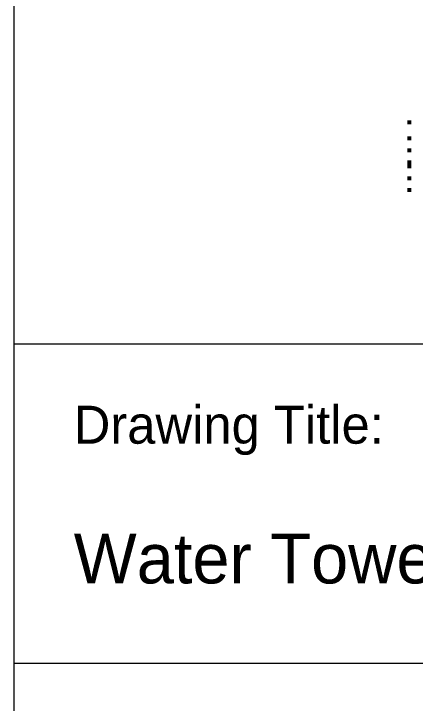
# Paper-space layout '01 Plans' of a CAD drawing. Header units: millimetres. Extents: x 5 to 415, y 7 to 290.
# Drawn here: x 342 to 362.1, y 44 to 78.54 of the extents above; entities that cross this region are included whole.
import ezdxf

# ---------------------------------------------------------------- set-up
doc = ezdxf.new("R2010")
doc.units = ezdxf.units.MM
for name, color, linetype in [('BRANDING', 7, 'Continuous'), ('SHEET', 7, 'Continuous'), ('TEXT', 7, 'Continuous')]:
    doc.layers.add(name, color=color, linetype=linetype)

# ---------------------------------------------------------------- blocks, each defined once
blk = doc.blocks.new('SHEET_01')
at = {"layer": 'BRANDING'}
for points in [[(361.7, 73.2), (361.9, 73.2), (361.7, 73), (361.9, 73)], [(361.7, 72.4), (361.9, 72.4), (361.7, 72.2), (361.9, 72.2)], [(361.7, 71.8), (361.9, 71.8), (361.7, 71.6), (361.9, 71.6)], [(361.7, 71.2), (361.9, 71.2), (361.7, 71), (361.9, 71)], [(361.7, 71), (361.9, 71), (361.7, 70.8), (361.9, 70.8)], [(361.7, 70.4), (361.9, 70.4), (361.7, 70.2), (361.9, 70.2)], [(361.7, 69.8), (361.9, 69.8), (361.7, 69.6), (361.9, 69.6)]]:
    blk.add_solid(points, dxfattribs=at)
at = {"layer": 'SHEET', "lineweight": 18}
for p, q in [((342, 290), (342, 7)), ((342, 62), (415, 62)), ((342, 46), (415, 46))]:
    blk.add_line(p, q, dxfattribs=at)
at = {"layer": 'TEXT'}
for s, height, p in [('Drawing Title:', 1.9, (345, 57)), ('Water Tower - Plans', 2.5, (345, 50))]:
    blk.add_text(s, height=height, dxfattribs=at).set_placement(p)

psp = doc.layouts.new('01 Plans')

# ---------------------------------------------------------------- block references
psp.add_blockref('SHEET_01', (0, 0))

doc.saveas('drawing.dxf')
